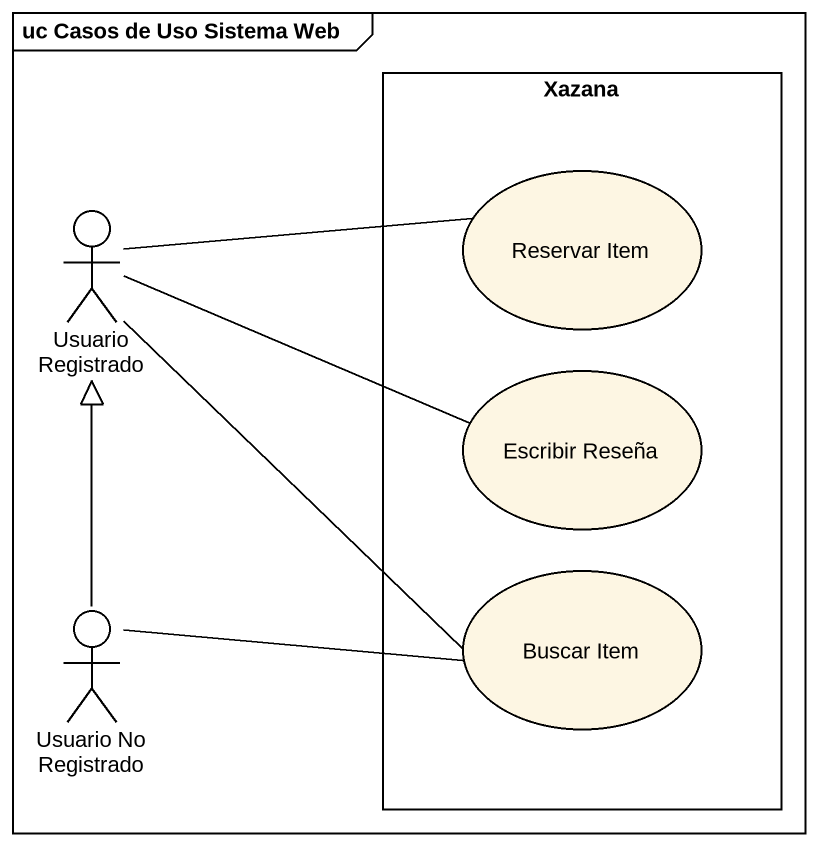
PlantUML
@startuml
mainframe uc Casos de Uso Sistema Web
rectangle Xazana {
  usecase "Reservar Item" as Reservar_Item
  usecase "Escribir Reseña" as Escribir_Reseña
  usecase "Buscar Item" as Buscar_Item
}
actor "Usuario Registrado" as Usuario_Registrado
actor "Usuario No Registrado" as Usuario_No_Registrado
Usuario_Registrado -right- Reservar_Item
Usuario_Registrado -right- Escribir_Reseña
Usuario_Registrado -- Buscar_Item
Usuario_No_Registrado -up-|> Usuario_Registrado
Usuario_No_Registrado -right- Buscar_Item
@enduml
